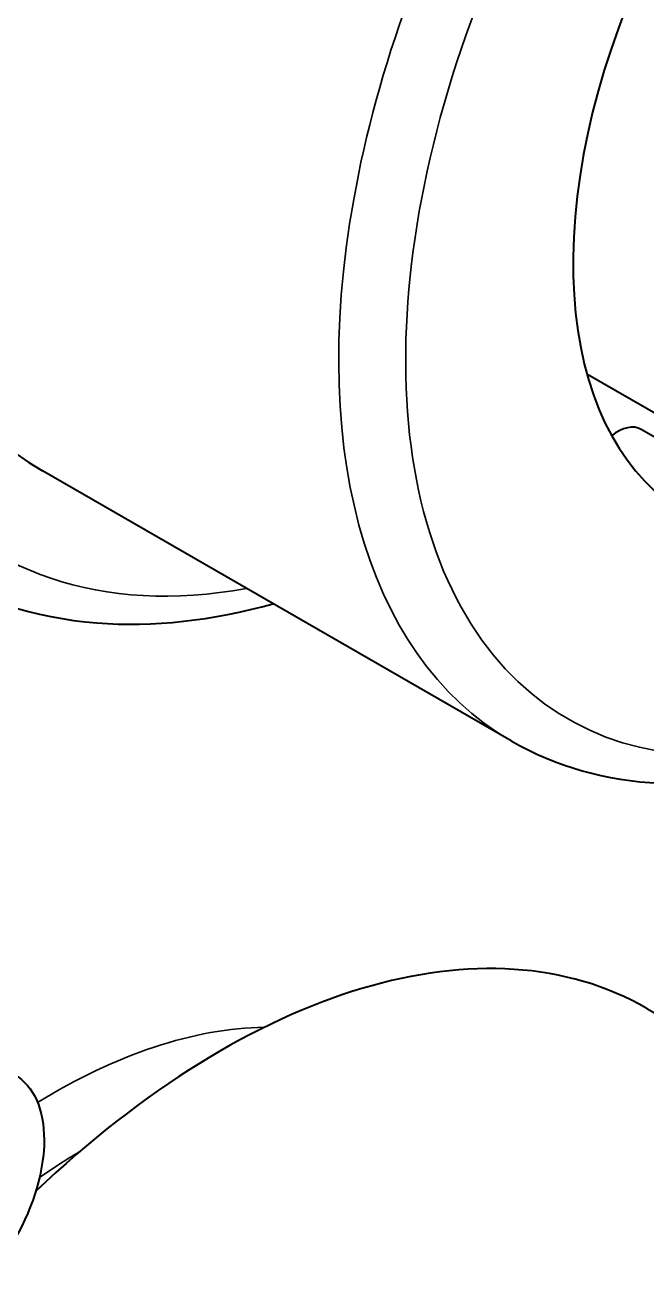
# Model space of a CAD drawing. Header units: millimetres. Extents: x 0 to 4756, y 0 to 3364.
# Drawn here: x 4460.09 to 4466.65, y 2708.92 to 2722.2 of the extents above; entities that cross this region are included whole.
import ezdxf

# ---------------------------------------------------------------- set-up
doc = ezdxf.new("R2010")
doc.units = ezdxf.units.MM
doc.header["$LTSCALE"] = 4
doc.layers.add('가시적인 것(ISO)', color=3, linetype='Continuous', lineweight=40)
doc.layers.add('가시적인 좁은 것(ISO)', color=3, linetype='Continuous', lineweight=35)

msp = doc.modelspace()

# ---------------------------------------------------------------- linework, layer by layer
at = {"layer": '가시적인 것(ISO)'}
for p, q in [((4467.2299, 2717.822), (4466.022, 2718.5176)), ((4467.3007, 2717.5288), (4466.5936, 2717.936)), ((4465.2208, 2714.6477), (4460.2711, 2717.4981)), ((4466.654, 2711.8226), (4476.1999, 2706.3254))]:
    msp.add_line(p, q, dxfattribs=at)
for centre, major_axis, start_param, end_param in [((4463.9305, 2725.4879), (5.1151, 8.8825), 6.2495502, 9.4584131), ((4464.6376, 2725.0807), (4.3665, 7.5826), 0, 3.1415927), ((4469.9409, 2722.0267), (2.8694, 4.9829), 5.8126028, 9.8953604), ((4466.3441, 2717.5027), (0.2495, 0.4333), 0, 0.9597386), ((4462.1627, 2704.0233), (4.4913, 7.7993), 0, 1.0969059)]:
    msp.add_ellipse(centre, major_axis=major_axis, ratio=0.5780931, start_param=start_param, end_param=end_param, dxfattribs=at)
msp.add_ellipse((4459.2282, 2709.823), major_axis=(0.7485, 1.2999), ratio=0.5780931, dxfattribs=at)
for points, knots in [([(4471.4398, 2731.2607), (4471.3531, 2731.5957), (4471.2425, 2731.9136), (4470.8006, 2732.8912), (4470.3651, 2733.4649), (4469.3141, 2734.2751), (4468.7158, 2734.5293), (4467.4051, 2734.7407), (4466.6918, 2734.6914), (4465.1875, 2734.2976), (4464.3932, 2733.9333), (4462.8237, 2732.9243), (4462.0489, 2732.2748), (4460.605, 2730.7644), (4459.9358, 2729.9045), (4458.7665, 2728.0613), (4458.2662, 2727.0786), (4457.4822, 2725.0842), (4457.1988, 2724.0729), (4456.8806, 2722.1164), (4456.8465, 2721.1716), (4457.0439, 2719.4441), (4457.2749, 2718.66), (4457.9876, 2717.3668), (4458.46, 2716.8474), (4459.5668, 2716.1454), (4460.1859, 2715.9459), (4461.4406, 2715.8461), (4462.0687, 2715.9171), (4462.7067, 2716.0955)], [1.8255966, 1.8255966, 1.8255966, 1.8255966, 1.9639117, 1.9639117, 2.2802181, 2.2802181, 2.5740425, 2.5740425, 2.8763488, 2.8763488, 3.1995001, 3.1995001, 3.527802, 3.527802, 3.8549444, 3.8549444, 4.1812005, 4.1812005, 4.5078014, 4.5078014, 4.8357256, 4.8357256, 5.1628872, 5.1628872, 5.4749761, 5.4749761, 5.7674739, 5.7674739, 6.0322525, 6.0322525, 6.0322525, 6.0322525]), ([(4465.2208, 2714.6477), (4465.6899, 2714.3776), (4466.226, 2714.2274), (4467.3903, 2714.1708), (4468.0218, 2714.2775), (4469.3359, 2714.7434), (4470.0203, 2715.1191), (4470.7028, 2715.6213), (4470.7228, 2715.6361), (4470.7427, 2715.651)], [5.49972085, 5.49972085, 5.49972085, 5.49972085, 5.78794683, 5.78794683, 6.09404617, 6.09404617, 6.42062173, 6.42062173, 6.43045076, 6.43045076, 6.43045076, 6.43045076])]:
    msp.add_open_spline(points, degree=3, knots=knots, dxfattribs=at)
at = {"layer": '가시적인 좁은 것(ISO)'}
for centre, major_axis, start_param, end_param in [((4464.6376, 2725.0807), (4.8656, 8.4492), 5.8263113, 9.881652), ((4469.5873, 2722.2303), (-4.3665, -7.5826), 3.1415926, 6.2831853), ((4469.9409, 2722.0267), (4.117, 7.1493), 5.3826775, 10.3252858), ((4460.3949, 2705.0413), (3.5971, 6.2465), 0.3322047, 0.8178746), ((4460.7177, 2704.8554), (-3.3485, -5.8148), 3.9373665, 4.0258671)]:
    msp.add_ellipse(centre, major_axis=major_axis, ratio=0.5780931, start_param=start_param, end_param=end_param, dxfattribs=at)

doc.saveas('drawing.dxf')
